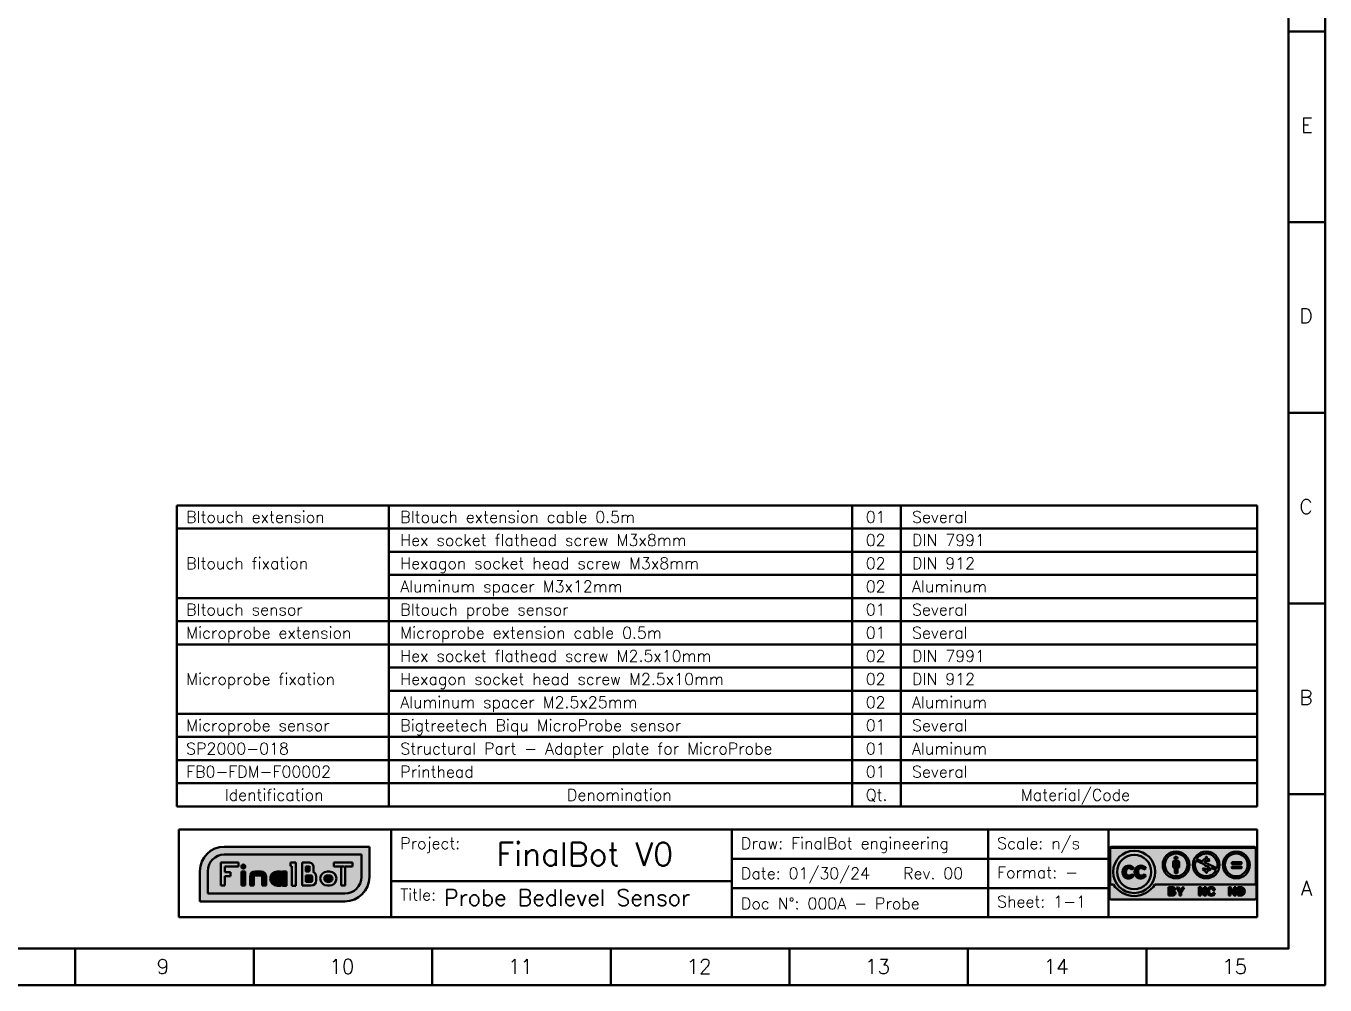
# Model space of a CAD drawing. Extents: x 22869 to 23563, y -7306 to -6812.
# Drawn here: x 23226.5 to 23563.1, y -7306 to -7057.6 of the extents above; entities that cross this region are included whole.
import ezdxf

# ---------------------------------------------------------------- set-up
doc = ezdxf.new("R2010")
doc.units = 0
doc.layers.add('Cotas', color=90, linetype='Continuous')
doc.layers.add('Peças Usinadas', color=120, linetype='Continuous', lineweight=50)
doc.styles.get("Standard").update_dxf_attribs({"font": 'romans.shx'})

# ---------------------------------------------------------------- blocks, each defined once
blk = doc.blocks.new('Logo CC')
at = {"layer": 'Peças Usinadas'}
h = blk.add_hatch(color=252, dxfattribs=at)
h.dxf.hatch_style = 1
h.paths.add_polyline_path([(20.48, 4.9, 0.414214), (20.04, 5.34), (-17.19, 5.34, 0.414214), (-17.63, 4.9), (-17.63, -7.85, 0.414214), (-17.19, -8.29), (20.04, -8.29, 0.414214), (20.48, -7.85), (20.48, 4.9)])
h.paths.add_polyline_path([(-16.56, -4.37), (-17.44, -4.37), (-17.44, 4.9, -0.414214), (-17.19, 5.15), (20.04, 5.15, -0.414214), (20.29, 4.9), (20.29, -4.37), (-5.84, -4.37, -0.563159), (-16.56, -4.37)], flags=16)
h.paths.add_polyline_path([(-16.67, -1.12, -1), (-5.73, -1.12, -1), (-16.67, -1.12)], flags=0)
h.paths.add_polyline_path([(-2.34, -5.06), (-1.12, -5.06, -0.661969), (-0.86, -6.06, -0.788457), (-1.09, -7.22), (-2.34, -7.22), (-2.34, -5.06)], flags=16)
h.paths.add_polyline_path([(-0.23, -5.14), (0.26, -5.14), (0.76, -5.98), (1.27, -5.14), (1.76, -5.14), (1, -6.41), (1, -7.27), (0.76, -7.27), (0.53, -7.27), (0.53, -6.41), (-0.23, -5.14)], flags=16)
h.paths.add_polyline_path([(5.57, -5.1), (6.05, -5.1), (6.97, -6.44), (6.97, -5.1), (7.45, -5.1), (7.45, -7.21), (6.97, -7.21), (6.05, -5.87), (6.05, -7.23), (5.57, -7.23), (5.57, -5.1)], flags=16)
h.paths.add_polyline_path([(7.82, -5.75, -0.213732), (8.48, -5.08, -0.134698), (9.1, -5.09, -0.397759), (9.71, -5.83), (9.24, -5.83, 0.6511), (8.35, -5.62, 0.22418), (8.31, -6.58, 0.699149), (9.24, -6.54), (9.71, -6.54, -0.390337), (8.8, -7.31, -0.329081), (7.83, -6.65, -0.166195), (7.82, -5.75)], flags=16)
h.paths.add_polyline_path([(13.29, -5.1), (13.77, -5.1), (14.7, -6.44), (14.7, -5.1), (15.18, -5.1), (15.18, -7.21), (14.7, -7.21), (13.77, -5.87), (13.77, -7.23), (13.29, -7.23), (13.29, -5.1)], flags=16)
h.paths.add_polyline_path([(15.66, -5.1), (16.59, -5.1, -0.863396), (16.59, -7.21), (15.66, -7.21), (15.66, -5.1)], flags=16)
h.paths.add_polyline_path([(16.02, -5.45), (16.59, -5.45, -0.611418), (16.59, -6.9), (16.02, -6.9), (16.02, -5.45)], flags=0)
h.paths.add_polyline_path([(-1.84, -5.45), (-1.29, -5.45, -0.888745), (-1.29, -5.94), (-1.84, -5.94), (-1.84, -5.45)], flags=0)
h.paths.add_polyline_path([(-1.84, -6.36), (-1.21, -6.36, -0.888745), (-1.21, -6.85), (-1.84, -6.85), (-1.84, -6.36)], flags=0)
h.paths.add_polyline_path([(-6.76, -1.12, -1), (-15.64, -1.12, -1), (-6.76, -1.12)], flags=0)
h.paths.add_polyline_path([(3.13, 0.69, -1), (-3.81, 0.69, -1), (3.13, 0.69)], flags=0)
h.paths.add_polyline_path([(2.59, 0.69, -1), (-3.27, 0.69, -1), (2.59, 0.69)], flags=0)
h.paths.add_polyline_path([(-1.12, 1.44, -0.414214), (-0.92, 1.64), (-0.34, 1.64), (0.23, 1.64, -0.414213), (0.43, 1.44), (0.43, 0), (0, 0), (0, -1.46), (-0.34, -1.46), (-0.69, -1.46), (-0.69, 0), (-1.12, 0), (-1.12, 1.44)], flags=0)
h.paths.add_polyline_path([(10.93, 0.69, -1), (3.99, 0.69, -1), (10.93, 0.69)], flags=0)
h.paths.add_polyline_path([(4.75, 1.8), (6.66, 0.93, 0.109981), (8.05, 0.21, -0.673703), (8.15, -0.15, -0.259108), (6.78, -0.18), (6.51, -0.48, 0.155874), (7.39, -0.85), (7.39, -1.33), (7.63, -1.33), (7.63, -0.85, 0.142846), (8.46, -0.56, 0.147289), (8.76, -0.04), (10.07, -0.64, -0.962523), (4.75, 1.8)], flags=0)
h.paths.add_polyline_path([(7.33, 1.73, -0.154068), (8.15, 1.66), (8.43, 1.96, 0.096441), (7.63, 2.24), (7.63, 2.76), (7.39, 2.76), (7.39, 2.26, 0.305146), (6.45, 1.57), (4.97, 2.24, -0.876811), (10.26, -0.18), (7.26, 1.21, -0.730169), (7.33, 1.73)], flags=0)
h.paths.add_polyline_path([(18.73, 0.69, -1), (11.79, 0.69, -1), (18.73, 0.69)], flags=0)
h.paths.add_polyline_path([(18.19, 0.69, -1), (12.33, 0.69, -1), (18.19, 0.69)], flags=0)
h.paths.add_polyline_path([(14.14, 1.43), (16.6, 1.43), (16.6, 0.97), (14.14, 0.97), (14.14, 1.43)], flags=0)
h.paths.add_polyline_path([(-11.27, -0.18), (-11.88, -0.53, 0.450891), (-13.11, -0.33, 0.349848), (-13.01, -1.97, 0.361747), (-11.79, -1.71), (-11.3, -2.06, -0.517788), (-13.86, -2.29, -0.339698), (-13.89, -0.09, -0.489965), (-11.27, -0.18)], flags=0)
h.paths.add_polyline_path([(-8.12, -0.18), (-8.73, -0.53, 0.450891), (-9.96, -0.33, 0.349848), (-9.86, -1.97, 0.361747), (-8.64, -1.71), (-8.15, -2.06, -0.517788), (-10.71, -2.29, -0.339698), (-10.74, -0.09, -0.489965), (-8.12, -0.18)], flags=0)
h.paths.add_polyline_path([(14.14, 0.28), (16.6, 0.28), (16.6, -0.19), (14.14, -0.19), (14.14, 0.28)], flags=0)
h.paths.add_polyline_path([(0.05, 2.45, -1), (-0.74, 2.45, -1), (0.05, 2.45)], flags=0)
h = blk.add_hatch(color=254, dxfattribs=at)
h.dxf.hatch_style = 1
h.paths.add_polyline_path([(20.29, 4.9, 0.414214), (20.04, 5.15), (-17.19, 5.15, 0.414214), (-17.44, 4.9), (-17.44, -4.37), (-16.56, -4.37, 0.563159), (-5.84, -4.37), (20.29, -4.37), (20.29, 4.9)])
h.paths.add_polyline_path([(-5.73, -1.12, -1), (-16.67, -1.12, -1), (-5.73, -1.12)], flags=16)
h.paths.add_polyline_path([(-6.76, -1.12, -1), (-15.64, -1.12, -1), (-6.76, -1.12)], flags=0)
h.paths.add_polyline_path([(3.13, 0.69, -1), (-3.81, 0.69, -1), (3.13, 0.69)], flags=16)
h.paths.add_polyline_path([(2.59, 0.69, -1), (-3.27, 0.69, -1), (2.59, 0.69)], flags=0)
h.paths.add_polyline_path([(-1.12, 1.44, -0.414214), (-0.92, 1.64), (-0.34, 1.64), (0.23, 1.64, -0.414213), (0.43, 1.44), (0.43, 0), (0, 0), (0, -1.46), (-0.34, -1.46), (-0.69, -1.46), (-0.69, 0), (-1.12, 0), (-1.12, 1.44)], flags=0)
h.paths.add_polyline_path([(10.93, 0.69, -1), (3.99, 0.69, -1), (10.93, 0.69)], flags=16)
h.paths.add_polyline_path([(4.75, 1.8), (6.66, 0.93, 0.109981), (8.05, 0.21, -0.673703), (8.15, -0.15, -0.259108), (6.78, -0.18), (6.51, -0.48, 0.155874), (7.39, -0.85), (7.39, -1.33), (7.63, -1.33), (7.63, -0.85, 0.142846), (8.46, -0.56, 0.147289), (8.76, -0.04), (10.07, -0.64, -0.962523), (4.75, 1.8)], flags=0)
h.paths.add_polyline_path([(7.33, 1.73, -0.154068), (8.15, 1.66), (8.43, 1.96, 0.096441), (7.63, 2.24), (7.63, 2.76), (7.39, 2.76), (7.39, 2.26, 0.305146), (6.45, 1.57), (4.97, 2.24, -0.876811), (10.26, -0.18), (7.26, 1.21, -0.730169), (7.33, 1.73)], flags=0)
h.paths.add_polyline_path([(18.73, 0.69, -1), (11.79, 0.69, -1), (18.73, 0.69)], flags=16)
h.paths.add_polyline_path([(18.19, 0.69, -1), (12.33, 0.69, -1), (18.19, 0.69)], flags=0)
h.paths.add_polyline_path([(14.14, 1.43), (16.6, 1.43), (16.6, 0.97), (14.14, 0.97), (14.14, 1.43)], flags=0)
h.paths.add_polyline_path([(-11.27, -0.18), (-11.88, -0.53, 0.450891), (-13.11, -0.33, 0.349848), (-13.01, -1.97, 0.361747), (-11.79, -1.71), (-11.3, -2.06, -0.517788), (-13.86, -2.29, -0.339698), (-13.89, -0.09, -0.489965), (-11.27, -0.18)], flags=0)
h.paths.add_polyline_path([(-8.12, -0.18), (-8.73, -0.53, 0.450891), (-9.96, -0.33, 0.349848), (-9.86, -1.97, 0.361747), (-8.64, -1.71), (-8.15, -2.06, -0.517788), (-10.71, -2.29, -0.339698), (-10.74, -0.09, -0.489965), (-8.12, -0.18)], flags=0)
h.paths.add_polyline_path([(14.14, 0.28), (16.6, 0.28), (16.6, -0.19), (14.14, -0.19), (14.14, 0.28)], flags=0)
h.paths.add_polyline_path([(0.05, 2.45, -1), (-0.74, 2.45, -1), (0.05, 2.45)], flags=0)
h = blk.add_hatch(color=252, dxfattribs=at)
h.dxf.hatch_style = 1
h.paths.add_polyline_path([(-5.73, -1.12, 1), (-16.67, -1.12, 1), (-5.73, -1.12)])
h.paths.add_polyline_path([(-15.64, -1.12, -1), (-6.76, -1.12, -1), (-15.64, -1.12)], flags=16)
h.paths.add_polyline_path([(-13.89, -0.09, -0.489965), (-11.27, -0.18), (-11.88, -0.53, 0.450891), (-13.11, -0.33, 0.349848), (-13.01, -1.97, 0.361747), (-11.79, -1.71), (-11.3, -2.06, -0.517788), (-13.86, -2.29, -0.339698), (-13.89, -0.09)], flags=0)
h.paths.add_polyline_path([(-10.74, -0.09, -0.489965), (-8.12, -0.18), (-8.73, -0.53, 0.450891), (-9.96, -0.33, 0.349848), (-9.86, -1.97, 0.361747), (-8.64, -1.71), (-8.15, -2.06, -0.517788), (-10.71, -2.29, -0.339698), (-10.74, -0.09)], flags=0)
h = blk.add_hatch(color=252, dxfattribs=at)
h.dxf.hatch_style = 1
h.paths.add_polyline_path([(3.13, 0.69, 1), (-3.81, 0.69, 1), (3.13, 0.69)])
h.paths.add_polyline_path([(2.59, 0.69, -1), (-3.27, 0.69, -1), (2.59, 0.69)], flags=16)
h.paths.add_polyline_path([(-0.92, 1.64), (-0.34, 1.64), (0.23, 1.64, -0.414213), (0.43, 1.44), (0.43, 0), (0, 0), (0, -1.46), (-0.34, -1.46), (-0.69, -1.46), (-0.69, 0), (-1.12, 0), (-1.12, 1.44, -0.414214), (-0.92, 1.64)], flags=0)
h.paths.add_polyline_path([(0.05, 2.45, -1), (-0.74, 2.45, -1), (0.05, 2.45)], flags=0)
h = blk.add_hatch(color=7, dxfattribs=at)
h.dxf.hatch_style = 1
h.paths.add_polyline_path([(2.59, 0.69, 1), (-3.27, 0.69, 1), (2.59, 0.69)])
h.paths.add_polyline_path([(-0.92, 1.64), (-0.34, 1.64), (0.23, 1.64, -0.414213), (0.43, 1.44), (0.43, 0), (0, 0), (0, -1.46), (-0.34, -1.46), (-0.69, -1.46), (-0.69, 0), (-1.12, 0), (-1.12, 1.44, -0.414214), (-0.92, 1.64)], flags=16)
h.paths.add_polyline_path([(0.05, 2.45, -1), (-0.74, 2.45, -1), (0.05, 2.45)], flags=16)
h = blk.add_hatch(color=252, dxfattribs=at)
h.dxf.hatch_style = 1
h.paths.add_polyline_path([(10.93, 0.69, 1), (3.99, 0.69, 1), (10.93, 0.69)])
h.paths.add_polyline_path([(4.75, 1.8), (6.66, 0.93, 0.109981), (8.05, 0.21, -0.673703), (8.15, -0.15, -0.259108), (6.78, -0.18), (6.51, -0.48, 0.155874), (7.39, -0.85), (7.39, -1.33), (7.63, -1.33), (7.63, -0.85, 0.142846), (8.46, -0.56, 0.147289), (8.76, -0.04), (10.07, -0.64, -0.962523), (4.75, 1.8)], flags=16)
h.paths.add_polyline_path([(10.26, -0.18), (7.26, 1.21, -0.730169), (7.33, 1.73, -0.154068), (8.15, 1.66), (8.43, 1.96, 0.096441), (7.63, 2.24), (7.63, 2.76), (7.39, 2.76), (7.39, 2.26, 0.305146), (6.45, 1.57), (4.97, 2.24, -0.876811), (10.26, -0.18)], flags=16)
h = blk.add_hatch(color=7, dxfattribs=at)
h.dxf.hatch_style = 1
h.paths.add_polyline_path([(7.39, 2.76), (7.63, 2.76), (7.63, 2.24, -0.096441), (8.43, 1.96), (8.15, 1.66, 0.154068), (7.33, 1.73, 0.730169), (7.26, 1.21), (10.26, -0.18, 0.876811), (4.97, 2.24), (6.45, 1.57, -0.305146), (7.39, 2.26), (7.39, 2.76)])
h = blk.add_hatch(color=252, dxfattribs=at)
h.dxf.hatch_style = 1
h.paths.add_polyline_path([(18.73, 0.69, 1), (11.79, 0.69, 1), (18.73, 0.69)])
h.paths.add_polyline_path([(18.19, 0.69, -1), (12.33, 0.69, -1), (18.19, 0.69)], flags=16)
h.paths.add_polyline_path([(14.14, 1.43), (16.6, 1.43), (16.6, 0.97), (14.14, 0.97), (14.14, 1.43)], flags=0)
h.paths.add_polyline_path([(14.14, 0.28), (16.6, 0.28), (16.6, -0.19), (14.14, -0.19), (14.14, 0.28)], flags=0)
h = blk.add_hatch(color=7, dxfattribs=at)
h.dxf.hatch_style = 1
h.paths.add_polyline_path([(12.33, 0.69, 1), (18.19, 0.69, 1), (12.33, 0.69)])
h.paths.add_polyline_path([(14.14, 1.43), (16.6, 1.43), (16.6, 0.97), (14.14, 0.97), (14.14, 1.43)], flags=16)
h.paths.add_polyline_path([(14.14, 0.28), (16.6, 0.28), (16.6, -0.19), (14.14, -0.19), (14.14, 0.28)], flags=16)
h = blk.add_hatch(color=7, dxfattribs=at)
h.dxf.hatch_style = 1
h.paths.add_polyline_path([(-6.76, -1.12, 1), (-15.64, -1.12, 1), (-6.76, -1.12)])
h.paths.add_polyline_path([(-13.89, -0.09, -0.489965), (-11.27, -0.18), (-11.88, -0.53, 0.450891), (-13.11, -0.33, 0.349848), (-13.01, -1.97, 0.361747), (-11.79, -1.71), (-11.3, -2.06, -0.517788), (-13.86, -2.29, -0.339698), (-13.89, -0.09)], flags=16)
h.paths.add_polyline_path([(-10.74, -0.09, -0.489965), (-8.12, -0.18), (-8.73, -0.53, 0.450891), (-9.96, -0.33, 0.349848), (-9.86, -1.97, 0.361747), (-8.64, -1.71), (-8.15, -2.06, -0.517788), (-10.71, -2.29, -0.339698), (-10.74, -0.09)], flags=16)
h = blk.add_hatch(color=252, dxfattribs=at)
h.dxf.hatch_style = 1
h.paths.add_polyline_path([(-11.3, -2.06), (-11.79, -1.71, -0.361747), (-13.01, -1.97, -0.349848), (-13.11, -0.33, -0.450891), (-11.88, -0.53), (-11.27, -0.18, 0.489965), (-13.89, -0.09, 0.339698), (-13.86, -2.29, 0.517788), (-11.3, -2.06)])
h = blk.add_hatch(color=252, dxfattribs=at)
h.dxf.hatch_style = 1
h.paths.add_polyline_path([(-8.15, -2.06), (-8.64, -1.71, -0.361747), (-9.86, -1.97, -0.349848), (-9.96, -0.33, -0.450891), (-8.73, -0.53), (-8.12, -0.18, 0.489965), (-10.74, -0.09, 0.339698), (-10.71, -2.29, 0.517788), (-8.15, -2.06)])
h = blk.add_hatch(color=252, dxfattribs=at)
h.dxf.hatch_style = 1
h.paths.add_polyline_path([(0.43, 1.44, 0.414214), (0.23, 1.64), (-0.34, 1.64), (-0.92, 1.64, 0.414214), (-1.12, 1.44), (-1.12, 0), (-0.69, 0), (-0.69, -1.46), (-0.34, -1.46), (0, -1.46), (0, 0), (0.43, 0), (0.43, 1.44)])
h = blk.add_hatch(color=252, dxfattribs=at)
h.dxf.hatch_style = 1
h.paths.add_polyline_path([(0.05, 2.45, 1), (-0.74, 2.45, 1), (0.05, 2.45)])
h = blk.add_hatch(color=7, dxfattribs=at)
h.dxf.hatch_style = 1
h.paths.add_polyline_path([(6.66, 0.93), (4.75, 1.8, 0.962523), (10.07, -0.64), (8.76, -0.04, -0.147289), (8.46, -0.56, -0.142846), (7.63, -0.85), (7.63, -1.33), (7.39, -1.33), (7.39, -0.85, -0.155874), (6.51, -0.48), (6.78, -0.18, 0.259108), (8.15, -0.15, 0.673703), (8.05, 0.21, -0.109981), (6.66, 0.93)])
h = blk.add_hatch(color=252, dxfattribs=at)
h.dxf.hatch_style = 1
h.paths.add_polyline_path([(16.6, 1.43), (14.14, 1.43), (14.14, 0.97), (16.6, 0.97), (16.6, 1.43)])
h = blk.add_hatch(color=252, dxfattribs=at)
h.dxf.hatch_style = 1
h.paths.add_polyline_path([(16.6, 0.28), (14.14, 0.28), (14.14, -0.19), (16.6, -0.19), (16.6, 0.28)])
h = blk.add_hatch(color=7, dxfattribs=at)
h.dxf.hatch_style = 1
h.paths.add_polyline_path([(-0.86, -6.06, 0.661969), (-1.12, -5.06), (-2.34, -5.06), (-2.34, -7.22), (-1.09, -7.22, 0.788457), (-0.86, -6.06)])
h.paths.add_polyline_path([(-1.84, -5.45), (-1.29, -5.45, -0.888745), (-1.29, -5.94), (-1.84, -5.94), (-1.84, -5.45)], flags=16)
h.paths.add_polyline_path([(-1.84, -6.36), (-1.21, -6.36, -0.888745), (-1.21, -6.85), (-1.84, -6.85), (-1.84, -6.36)], flags=16)
h = blk.add_hatch(color=252, dxfattribs=at)
h.dxf.hatch_style = 1
h.paths.add_polyline_path([(-1.29, -5.45), (-1.84, -5.45), (-1.84, -5.94), (-1.29, -5.94, 0.888745), (-1.29, -5.45)])
h = blk.add_hatch(color=252, dxfattribs=at)
h.dxf.hatch_style = 1
h.paths.add_polyline_path([(-1.21, -6.36), (-1.84, -6.36), (-1.84, -6.85), (-1.21, -6.85, 0.888745), (-1.21, -6.36)])
h = blk.add_hatch(color=7, dxfattribs=at)
h.dxf.hatch_style = 1
h.paths.add_polyline_path([(1.76, -5.14), (1.27, -5.14), (0.76, -5.98), (0.26, -5.14), (-0.23, -5.14), (0.53, -6.41), (0.53, -7.27), (0.76, -7.27), (1, -7.27), (1, -6.41), (1.76, -5.14)])
h = blk.add_hatch(color=7, dxfattribs=at)
h.dxf.hatch_style = 1
h.paths.add_polyline_path([(7.45, -5.1), (6.97, -5.1), (6.97, -6.44), (6.05, -5.1), (5.57, -5.1), (5.57, -7.23), (6.05, -7.23), (6.05, -5.87), (6.97, -7.21), (7.45, -7.21), (7.45, -5.1)])
h = blk.add_hatch(color=7, dxfattribs=at)
h.dxf.hatch_style = 1
h.paths.add_polyline_path([(9.71, -6.54), (9.24, -6.54, -0.699149), (8.31, -6.58, -0.22418), (8.35, -5.62, -0.6511), (9.24, -5.83), (9.71, -5.83, 0.397759), (9.1, -5.09, 0.134698), (8.48, -5.08, 0.213732), (7.82, -5.75, 0.166195), (7.83, -6.65, 0.329081), (8.8, -7.31, 0.390337), (9.71, -6.54)])
h = blk.add_hatch(color=7, dxfattribs=at)
h.dxf.hatch_style = 1
h.paths.add_polyline_path([(15.18, -5.1), (14.7, -5.1), (14.7, -6.44), (13.77, -5.1), (13.29, -5.1), (13.29, -7.23), (13.77, -7.23), (13.77, -5.87), (14.7, -7.21), (15.18, -7.21), (15.18, -5.1)])
h = blk.add_hatch(color=7, dxfattribs=at)
h.dxf.hatch_style = 1
h.paths.add_polyline_path([(16.59, -5.1), (15.66, -5.1), (15.66, -7.21), (16.59, -7.21, 0.863396), (16.59, -5.1)])
h.paths.add_polyline_path([(16.02, -5.45), (16.59, -5.45, -0.611418), (16.59, -6.9), (16.02, -6.9), (16.02, -5.45)], flags=16)
h = blk.add_hatch(color=252, dxfattribs=at)
h.dxf.hatch_style = 1
h.paths.add_polyline_path([(16.59, -5.45), (16.02, -5.45), (16.02, -6.9), (16.59, -6.9, 0.611418), (16.59, -5.45)])
for p, q in [((-17.85, 9.83), (-17.85, -12.87)), ((-17.85, 9.83), (20.69, 9.83)), ((20.69, 9.83), (20.69, -12.87)), ((20.69, -12.87), (-17.85, -12.87))]:
    blk.add_line(p, q, dxfattribs=at)
at = {"layer": 'Peças Usinadas', "color": 252}
for p, q in [((-17.63, 4.9), (-17.63, -7.85)), ((-17.44, 4.9), (-17.44, -4.37)), ((-17.19, 5.34), (20.04, 5.34)), ((-17.19, 5.15), (20.04, 5.15)), ((20.29, -4.37), (20.29, 4.9)), ((20.48, -7.85), (20.48, 4.9)), ((-1.12, 0), (-1.12, 1.44)), ((-0.69, 0), (-1.12, 0)), ((-0.92, 1.64), (-0.34, 1.64)), ((-0.69, -1.46), (-0.69, 0)), ((0.23, 1.64), (-0.34, 1.64)), ((0, 0), (0.43, 0)), ((0, -1.46), (0, 0)), ((0.43, 0), (0.43, 1.44)), ((4.75, 1.8), (6.66, 0.93)), ((4.97, 2.24), (6.45, 1.57)), ((7.26, 1.21), (10.26, -0.18)), ((8.15, 1.66), (8.43, 1.96)), ((-11.27, -0.18), (-11.88, -0.53)), ((-11.3, -2.06), (-11.79, -1.71)), ((-8.12, -0.18), (-8.73, -0.53)), ((-8.15, -2.06), (-8.64, -1.71)), ((-0.34, -1.46), (-0.69, -1.46)), ((-0.34, -1.46), (0, -1.46)), ((6.51, -0.48), (6.78, -0.18)), ((8.76, -0.04), (10.07, -0.64)), ((-17.44, -4.37), (-16.56, -4.37)), ((-5.84, -4.37), (20.29, -4.37)), ((-2.34, -5.06), (-1.12, -5.06)), ((-2.34, -7.22), (-2.34, -5.06)), ((-1.84, -5.94), (-1.84, -5.45)), ((-1.84, -5.45), (-1.29, -5.45)), ((-1.84, -5.94), (-1.29, -5.94)), ((-1.84, -6.36), (-1.21, -6.36)), ((-1.84, -6.85), (-1.84, -6.36)), ((-0.23, -5.14), (0.26, -5.14)), ((0.53, -6.41), (-0.23, -5.14)), ((0.76, -5.98), (0.26, -5.14)), ((0.53, -7.27), (0.53, -6.41)), ((0.76, -5.98), (1.27, -5.14)), ((1, -6.41), (1.76, -5.14)), ((1, -7.27), (1, -6.41)), ((1.76, -5.14), (1.27, -5.14)), ((5.57, -5.1), (6.05, -5.1)), ((5.57, -7.23), (5.57, -5.1)), ((6.05, -5.1), (6.97, -6.44)), ((6.05, -5.87), (6.97, -7.21)), ((6.05, -7.23), (6.05, -5.87)), ((6.97, -6.44), (6.97, -5.1)), ((6.97, -5.1), (7.45, -5.1)), ((7.45, -7.21), (7.45, -5.1)), ((9.24, -5.83), (9.71, -5.83)), ((9.24, -6.54), (9.71, -6.54)), ((13.29, -5.1), (13.77, -5.1)), ((13.29, -7.23), (13.29, -5.1)), ((13.77, -5.1), (14.7, -6.44)), ((13.77, -5.87), (14.7, -7.21)), ((13.77, -7.23), (13.77, -5.87)), ((14.7, -6.44), (14.7, -5.1)), ((14.7, -5.1), (15.18, -5.1)), ((15.18, -7.21), (15.18, -5.1)), ((15.66, -5.1), (16.59, -5.1)), ((15.66, -7.21), (15.66, -5.1)), ((16.59, -5.45), (16.02, -5.45)), ((16.02, -6.9), (16.02, -5.45)), ((20.04, -8.29), (-17.19, -8.29)), ((-2.34, -7.22), (-1.09, -7.22)), ((-1.84, -6.85), (-1.21, -6.85)), ((0.53, -7.27), (0.76, -7.27)), ((1, -7.27), (0.76, -7.27)), ((5.57, -7.23), (6.05, -7.23)), ((6.97, -7.21), (7.45, -7.21)), ((13.29, -7.23), (13.77, -7.23)), ((14.7, -7.21), (15.18, -7.21)), ((15.66, -7.21), (16.59, -7.21)), ((16.59, -6.9), (16.02, -6.9))]:
    blk.add_line(p, q, dxfattribs=at)
at = {"layer": 'Peças Usinadas', "color": 252, "flags": 128}
for points in [[(7.63, 2.24), (7.63, 2.76), (7.39, 2.76), (7.39, 2.26)], [(7.39, -1.33), (7.63, -1.33), (7.63, -0.85)], [(7.39, -0.85), (7.39, -1.33)]]:
    blk.add_lwpolyline(points, dxfattribs=at)
for points in [[(14.14, 1.43), (16.6, 1.43), (16.6, 0.97), (14.14, 0.97)], [(14.14, 0.28), (16.6, 0.28), (16.6, -0.19), (14.14, -0.19)]]:
    blk.add_lwpolyline(points, close=True, dxfattribs=at)
at = {"layer": 'Peças Usinadas', "color": 252}
for centre, radius in [((-11.2, -1.12), 5.47), ((-0.34, 0.69), 3.47), ((-0.34, 0.69), 2.93), ((7.46, 0.69), 3.47), ((15.26, 0.69), 3.47), ((15.26, 0.69), 2.93), ((-11.2, -1.12), 4.44), ((-0.35, 2.45), 0.394)]:
    blk.add_circle(centre, radius, dxfattribs=at)
for centre, radius, start, end in [((-17.19, 4.9), 0.44, 90, 180), ((-17.19, 4.9), 0.25, 90, 180), ((7.46, 0.69), 2.93, 342.9005, 147.879), ((20.04, 4.9), 0.44, 360, 90), ((20.04, 4.9), 0.25, 360, 90), ((-12.61, -1.14), 1.65, 35.899, 140.312), ((-9.46, -1.14), 1.65, 35.899, 140.312), ((-0.92, 1.44), 0.2, 90, 180), ((0.23, 1.44), 0.2, 360, 90), ((7.46, 0.69), 2.93, 157.5777, 333.2017), ((7.43, 1.22), 1.04, 92.4066, 160.2839), ((8.98, 3.7), 3.61, 230.0829, 255.1878), ((7.38, 1.46), 0.274, 100.5329, 245.0759), ((7.64, 0.38), 1.38, 67.9424, 102.9766), ((7.31, 0.05), 2.22, 59.7313, 81.7659), ((8.03, 0.01), 0.197, 307.7598, 83.633), ((-12.44, -1.17), 1.81, 143.2776, 218.3278), ((-12.66, -1.27), 1.57, 220.4297, 329.9279), ((-12.03, -1.08), 1.32, 145.1635, 222.2927), ((-12.59, -0.97), 0.834, 32.2581, 129.3387), ((-12.56, -1.11), 0.977, 242.5501, 322.0999), ((-9.29, -1.17), 1.81, 143.2776, 218.3278), ((-9.51, -1.27), 1.57, 220.4297, 329.9279), ((-8.88, -1.08), 1.32, 145.1635, 222.2927), ((-9.44, -0.97), 0.834, 32.2581, 129.3387), ((-9.41, -1.11), 0.977, 242.5501, 322.0999), ((7.53, 0.72), 1.58, 229.3802, 264.8188), ((7.44, 1.08), 1.41, 242.197, 300.3024), ((7.53, 0.72), 1.58, 273.4515, 305.9694), ((7.75, 0.21), 1.05, 312.6699, 346.185), ((-11.2, -1.12), 6.26, 211.2271, 328.7729), ((-1.32, -5.69), 0.246, 276.7421, 83.2579), ((-1.24, -6.61), 0.246, 276.7421, 83.2579), ((-1.2, -5.61), 0.563, 307.4065, 81.4197), ((-1.11, -6.61), 0.605, 272.1182, 65.1353), ((9.14, -6.19), 1.39, 161.3638, 199.108), ((8.89, -6.15), 1.14, 111.2202, 159.478), ((8.76, -6.32), 0.992, 199.5295, 272.3911), ((9.34, -6.14), 1.12, 152.4639, 203.0066), ((8.77, -6.39), 0.498, 202.1633, 342.0005), ((8.75, -5.93), 0.504, 10.3325, 142.6051), ((8.78, -6.21), 1.17, 74.3385, 105.0244), ((8.84, -6.43), 0.878, 267.2945, 352.5847), ((9.01, -5.79), 0.705, 356.0828, 82.8454), ((16.43, -6.15), 1.06, 278.3856, 81.6144), ((16.22, -6.17), 0.813, 297.1152, 62.8848), ((-17.19, -7.85), 0.44, 180, 270), ((20.04, -7.85), 0.44, 270, 360)]:
    blk.add_arc(centre, radius, start, end, dxfattribs=at)
blk = doc.blocks.new('Logo FinalBot')
at = {"layer": 'Peças Usinadas'}
h = blk.add_hatch(color=160, dxfattribs=at)
h.dxf.hatch_style = 1
h.paths.add_polyline_path([(20.07, -3.68), (20.07, 4.02), (-16.79, 4.02, 0.414214), (-22.99, -2.18), (-22.99, -9.88), (13.87, -9.88, 0.414214), (20.07, -3.68)])
h.paths.add_polyline_path([(-16.79, 2.02), (18.07, 2.02), (18.07, -3.68, -0.414214), (13.87, -7.88), (-20.99, -7.88), (-20.99, -2.18, -0.414214), (-16.79, 2.02)], flags=16)
h.paths.add_polyline_path([(-17.68, 0.02), (-13.16, 0.02), (-13.16, -0.98), (-16.68, -0.98), (-16.68, -2.43), (-15.18, -2.43), (-15.18, -3.43), (-16.68, -3.43), (-16.68, -5.88), (-17.68, -5.88), (-17.68, 0.02)], flags=0)
h.paths.add_polyline_path([(0, 0), (1.39, 0), (1.39, -5.9), (0.39, -5.9), (0.39, -0.93), (0, -0.93), (0, 0)], flags=0)
h.paths.add_polyline_path([(-11.45, -1.02, -1), (-12.45, -1.02, -1), (-11.45, -1.02)], flags=0)
h.paths.add_polyline_path([(2.96, 0.02), (4.68, 0.02, -0.004522), (4.7, 0.02, -0.411567), (5.9, -1.2), (5.9, -1.97, -0.084636), (5.83, -2.4, -0.287129), (6.56, -3.57), (6.56, -4.58, -0.414214), (5.26, -5.88), (2.96, -5.88), (2.96, 0.02)], flags=0)
h.paths.add_polyline_path([(-12.45, -2.27), (-11.45, -2.27), (-11.45, -5.88), (-12.45, -5.88), (-12.45, -2.27)], flags=0)
h.paths.add_polyline_path([(-10.25, -3.57, -0.414214), (-8.95, -2.27), (-7.45, -2.27, -0.414213), (-6.15, -3.57), (-6.15, -5.88), (-7.15, -5.88), (-7.15, -3.57, 0.414214), (-7.45, -3.27), (-8.95, -3.27, 0.414214), (-9.25, -3.57), (-9.25, -5.88), (-10.25, -5.88), (-10.25, -3.57)], flags=0)
h.paths.add_polyline_path([(-5.11, -4.09, -0.414214), (-3.31, -2.29), (-2.81, -2.29, -0.11565), (-2.01, -2.48), (-2.01, -2.29), (-1.01, -2.29), (-1.01, -5.9), (-2.01, -5.9), (-2.01, -5.71, -0.114336), (-2.8, -5.9), (-3.3, -5.9, -0.411757), (-5.11, -4.09)], flags=0)
h.paths.add_polyline_path([(-4.11, -4.09, -0.414214), (-3.31, -3.29), (-2.81, -3.29, -0.414213), (-2.01, -4.09), (-2.01, -4.21, -0.37241), (-2.8, -4.9), (-3.3, -4.9, -0.40873), (-4.11, -4.09)], flags=0)
h.paths.add_polyline_path([(3.96, -3.27), (5.26, -3.27, -0.414214), (5.56, -3.57), (5.56, -4.58, -0.414214), (5.26, -4.88), (3.96, -4.88), (3.96, -3.27)], flags=0)
h.paths.add_polyline_path([(7.6, -4.07, -0.414214), (9.4, -2.27), (9.92, -2.27, -0.414214), (11.72, -4.07, -0.411757), (9.91, -5.87), (9.41, -5.87, -0.411757), (7.6, -4.07)], flags=0)
h.paths.add_polyline_path([(8.6, -4.07, -0.414214), (9.4, -3.27), (9.92, -3.27, -0.414214), (10.72, -4.07, -0.40873), (9.91, -4.87), (9.41, -4.87, -0.40873), (8.6, -4.07)], flags=0)
h.paths.add_polyline_path([(3.96, -0.98), (4.68, -0.98, -0.007603), (4.69, -0.98, -0.003081), (4.69, -0.98, -0.407969), (4.9, -1.2), (4.9, -1.97, -0.414214), (4.6, -2.27), (3.96, -2.27), (3.96, -0.98)], flags=0)
h = blk.add_hatch(color=7, dxfattribs=at)
h.dxf.hatch_style = 1
h.paths.add_polyline_path([(18.07, 2.02), (-16.79, 2.02, 0.414214), (-20.99, -2.18), (-20.99, -7.88), (13.87, -7.88, 0.414214), (18.07, -3.68), (18.07, 2.02)])
h.paths.add_polyline_path([(-17.68, 0.02), (-13.16, 0.02), (-13.16, -0.98), (-16.68, -0.98), (-16.68, -2.43), (-15.18, -2.43), (-15.18, -3.43), (-16.68, -3.43), (-16.68, -5.88), (-17.68, -5.88), (-17.68, 0.02)], flags=16)
h.paths.add_polyline_path([(-12.45, -2.27), (-11.45, -2.27), (-11.45, -5.88), (-12.45, -5.88), (-12.45, -2.27)], flags=16)
h.paths.add_polyline_path([(-8.95, -2.27), (-7.45, -2.27, -0.414213), (-6.15, -3.57), (-6.15, -5.88), (-7.15, -5.88), (-7.15, -3.57, 0.414214), (-7.45, -3.27), (-8.95, -3.27, 0.414214), (-9.25, -3.57), (-9.25, -5.88), (-10.25, -5.88), (-10.25, -3.57, -0.414214), (-8.95, -2.27)], flags=16)
h.paths.add_polyline_path([(-3.31, -2.29), (-2.81, -2.29, -0.11565), (-2.01, -2.48), (-2.01, -2.29), (-1.01, -2.29), (-1.01, -5.9), (-2.01, -5.9), (-2.01, -5.71, -0.114336), (-2.8, -5.9), (-3.3, -5.9, -0.411757), (-5.11, -4.09, -0.414214), (-3.31, -2.29)], flags=16)
h.paths.add_polyline_path([(-3.31, -3.29), (-2.81, -3.29, -0.414213), (-2.01, -4.09), (-2.01, -4.21, -0.37241), (-2.8, -4.9), (-3.3, -4.9, -0.40873), (-4.11, -4.09, -0.414214), (-3.31, -3.29)], flags=0)
h.paths.add_polyline_path([(0.39, -0.93), (0, -0.93), (0, 0), (1.39, 0), (1.39, -5.9), (0.39, -5.9), (0.39, -0.93)], flags=16)
h.paths.add_polyline_path([(2.96, 0.02), (4.68, 0.02, -0.004522), (4.7, 0.02, -0.411567), (5.9, -1.2), (5.9, -1.97, -0.084636), (5.83, -2.4, -0.287129), (6.56, -3.57), (6.56, -4.58, -0.414214), (5.26, -5.88), (2.96, -5.88), (2.96, 0.02)], flags=16)
h.paths.add_polyline_path([(3.96, -3.27), (5.26, -3.27, -0.414214), (5.56, -3.57), (5.56, -4.58, -0.414214), (5.26, -4.88), (3.96, -4.88), (3.96, -3.27)], flags=0)
h.paths.add_polyline_path([(9.4, -2.27), (9.92, -2.27, -0.414214), (11.72, -4.07, -0.411757), (9.91, -5.87), (9.41, -5.87, -0.411757), (7.6, -4.07, -0.414214), (9.4, -2.27)], flags=16)
h.paths.add_polyline_path([(9.4, -3.27), (9.92, -3.27, -0.414214), (10.72, -4.07, -0.40873), (9.91, -4.87), (9.41, -4.87, -0.40873), (8.6, -4.07, -0.414214), (9.4, -3.27)], flags=0)
h.paths.add_polyline_path([(12.92, -0.98), (11.87, -0.98), (11.07, -0.98), (11.07, 0.02), (15.77, 0.02), (15.77, -0.98), (13.92, -0.98), (13.92, -5.87), (12.92, -5.87), (12.92, -0.98)], flags=16)
h.paths.add_polyline_path([(-11.45, -1.02, -1), (-12.45, -1.02, -1), (-11.45, -1.02)], flags=16)
h.paths.add_polyline_path([(3.96, -0.98), (4.68, -0.98, -0.007603), (4.69, -0.98, -0.003081), (4.69, -0.98, -0.407969), (4.9, -1.2), (4.9, -1.97, -0.414214), (4.6, -2.27), (3.96, -2.27), (3.96, -0.98)], flags=0)
h = blk.add_hatch(color=160, dxfattribs=at)
h.dxf.hatch_style = 1
h.paths.add_polyline_path([(-15.18, -2.43), (-16.68, -2.43), (-16.68, -0.98), (-13.16, -0.98), (-13.16, 0.02), (-17.68, 0.02), (-17.68, -5.88), (-16.68, -5.88), (-16.68, -3.43), (-15.18, -3.43), (-15.18, -2.43)])
h = blk.add_hatch(color=160, dxfattribs=at)
h.dxf.hatch_style = 1
h.paths.add_polyline_path([(1.39, 0), (0, 0), (0, -0.93), (0.39, -0.93), (0.39, -5.9), (1.39, -5.9), (1.39, 0)])
h = blk.add_hatch(color=160, dxfattribs=at)
h.dxf.hatch_style = 1
h.paths.add_polyline_path([(6.56, -4.58), (6.56, -3.57, 0.287129), (5.83, -2.4, 0.084636), (5.9, -1.97), (5.9, -1.2, 0.411567), (4.7, 0.02), (4.68, 0.02), (2.96, 0.02), (2.96, -5.88), (5.26, -5.88, 0.414213), (6.56, -4.58)])
h.paths.add_polyline_path([(3.96, -0.98), (4.68, -0.98, -0.007603), (4.69, -0.98, -0.003081), (4.69, -0.98, -0.407969), (4.9, -1.2), (4.9, -1.97, -0.414214), (4.6, -2.27), (3.96, -2.27), (3.96, -0.98)], flags=16)
h.paths.add_polyline_path([(3.96, -3.27), (5.26, -3.27, -0.414214), (5.56, -3.57), (5.56, -4.58, -0.414214), (5.26, -4.88), (3.96, -4.88), (3.96, -3.27)], flags=16)
h = blk.add_hatch(color=160, dxfattribs=at)
h.dxf.hatch_style = 1
h.paths.add_polyline_path([(15.77, 0.02), (11.07, 0.02), (11.07, -0.98), (12.92, -0.98), (12.92, -5.87), (13.92, -5.87), (13.92, -0.98), (15.77, -0.98), (15.77, 0.02)])
h = blk.add_hatch(color=160, dxfattribs=at)
h.dxf.hatch_style = 1
h.paths.add_polyline_path([(-11.45, -1.02, 1), (-12.45, -1.02, 1), (-11.45, -1.02)])
h = blk.add_hatch(color=160, dxfattribs=at)
h.dxf.hatch_style = 1
h.paths.add_polyline_path([(-11.45, -2.27), (-12.45, -2.27), (-12.45, -5.88), (-11.45, -5.88), (-11.45, -2.27)])
h = blk.add_hatch(color=160, dxfattribs=at)
h.dxf.hatch_style = 1
h.paths.add_polyline_path([(-7.45, -2.27), (-8.95, -2.27, 0.414214), (-10.25, -3.57), (-10.25, -5.88), (-9.25, -5.88), (-9.25, -3.57, -0.414214), (-8.95, -3.27), (-7.45, -3.27, -0.414213), (-7.15, -3.57), (-7.15, -5.88), (-6.15, -5.88), (-6.15, -3.57, 0.414214), (-7.45, -2.27)])
h = blk.add_hatch(color=160, dxfattribs=at)
h.dxf.hatch_style = 1
h.paths.add_polyline_path([(-1.01, -2.29), (-2.01, -2.29), (-2.01, -2.48, 0.11565), (-2.81, -2.29), (-3.31, -2.29, 0.414214), (-5.11, -4.09, 0.411757), (-3.3, -5.9), (-2.8, -5.9, 0.114336), (-2.01, -5.71), (-2.01, -5.9), (-1.01, -5.9), (-1.01, -2.29)])
h.paths.add_polyline_path([(-4.11, -4.09, -0.414214), (-3.31, -3.29), (-2.81, -3.29, -0.414214), (-2.01, -4.09), (-2.01, -4.21, -0.37241), (-2.8, -4.9), (-3.3, -4.9, -0.40873), (-4.11, -4.09)], flags=16)
h = blk.add_hatch(color=7, dxfattribs=at)
h.dxf.hatch_style = 1
h.paths.add_polyline_path([(-2.81, -3.29), (-3.31, -3.29, 0.414214), (-4.11, -4.09, 0.40873), (-3.3, -4.9), (-2.8, -4.9, 0.372409), (-2.01, -4.21), (-2.01, -4.09, 0.414214), (-2.81, -3.29)])
h = blk.add_hatch(color=7, dxfattribs=at)
h.dxf.hatch_style = 1
h.paths.add_polyline_path([(4.9, -1.2, 0.407969), (4.69, -0.98), (4.68, -0.98), (3.96, -0.98), (3.96, -2.27), (4.6, -2.27, 0.414214), (4.9, -1.97), (4.9, -1.2)])
h = blk.add_hatch(color=7, dxfattribs=at)
h.dxf.hatch_style = 1
h.paths.add_polyline_path([(5.56, -3.57, 0.414214), (5.26, -3.27), (3.96, -3.27), (3.96, -4.88), (5.26, -4.88, 0.414214), (5.56, -4.58), (5.56, -3.57)])
h = blk.add_hatch(color=160, dxfattribs=at)
h.dxf.hatch_style = 1
h.paths.add_polyline_path([(11.72, -4.07, 0.414214), (9.92, -2.27), (9.4, -2.27, 0.414214), (7.6, -4.07, 0.411757), (9.41, -5.87), (9.91, -5.87, 0.411757), (11.72, -4.07)])
h.paths.add_polyline_path([(8.6, -4.07, -0.414214), (9.4, -3.27), (9.92, -3.27, -0.414214), (10.72, -4.07, -0.40873), (9.91, -4.87), (9.41, -4.87, -0.40873), (8.6, -4.07)], flags=16)
h = blk.add_hatch(color=7, dxfattribs=at)
h.dxf.hatch_style = 1
h.paths.add_polyline_path([(9.92, -3.27), (9.4, -3.27, 0.414214), (8.6, -4.07, 0.40873), (9.41, -4.87), (9.91, -4.87, 0.40873), (10.72, -4.07, 0.414214), (9.92, -3.27)])
at = {"layer": 'Peças Usinadas', "color": 160}
for p, q in [((20.07, 4.02), (-16.79, 4.02)), ((20.07, -3.68), (20.07, 4.02)), ((-17.68, 0.02), (-13.16, 0.02)), ((-17.68, -5.88), (-17.68, 0.02)), ((18.07, 2.02), (-16.79, 2.02)), ((-13.16, -0.98), (-13.16, 0.02)), ((0, 0), (1.39, 0)), ((0, 0), (0, -0.93)), ((1.39, -5.9), (1.39, 0)), ((4.7, 0.02), (2.96, 0.02)), ((2.96, -5.88), (2.96, 0.02)), ((11.07, 0.02), (15.77, 0.02)), ((11.07, -0.98), (11.07, 0.02)), ((11.07, 0.02), (15.77, 0.02)), ((11.07, -0.98), (11.07, 0.02)), ((15.77, -0.98), (15.77, 0.02)), ((15.77, 0.02), (15.77, -0.98)), ((18.07, -3.68), (18.07, 2.02)), ((-22.99, -2.18), (-22.99, -9.88)), ((-20.99, -2.18), (-20.99, -7.88)), ((-16.68, -2.43), (-16.68, -0.98)), ((-16.68, -0.98), (-13.16, -0.98)), ((-16.68, -2.43), (-15.18, -2.43)), ((-15.18, -3.43), (-15.18, -2.43)), ((-12.45, -2.27), (-11.45, -2.27)), ((-12.45, -5.88), (-12.45, -2.27)), ((-11.45, -5.88), (-11.45, -2.27)), ((-8.95, -2.27), (-7.45, -2.27)), ((-8.95, -3.27), (-7.45, -3.27)), ((-3.31, -2.29), (-2.81, -2.29)), ((-3.31, -3.29), (-2.81, -3.29)), ((-2.01, -2.48), (-2.01, -2.29)), ((-1.01, -2.29), (-2.01, -2.29)), ((-1.01, -5.9), (-1.01, -2.29)), ((0.39, -0.93), (0, -0.93)), ((0.39, -5.9), (0.39, -0.93)), ((4.7, -0.98), (3.96, -0.98)), ((3.96, -2.27), (3.96, -0.98)), ((3.96, -2.27), (4.6, -2.27)), ((3.96, -4.88), (3.96, -3.27)), ((3.96, -3.27), (5.26, -3.27)), ((4.9, -1.2), (4.9, -1.97)), ((5.9, -1.2), (5.9, -1.97)), ((9.4, -2.27), (9.92, -2.27)), ((9.4, -3.27), (9.92, -3.27)), ((12.92, -0.98), (11.07, -0.98)), ((11.87, -0.98), (13.72, -0.98)), ((12.92, -5.87), (12.92, -0.98)), ((12.92, -5.87), (12.92, -0.98)), ((13.92, -0.98), (15.77, -0.98)), ((13.92, -5.87), (13.92, -0.98)), ((13.92, -0.98), (13.92, -5.87)), ((15.77, -0.98), (13.92, -0.98)), ((-17.68, -5.88), (-16.68, -5.88)), ((-16.68, -3.43), (-15.18, -3.43)), ((-16.68, -5.88), (-16.68, -3.43)), ((-12.45, -5.88), (-11.45, -5.88)), ((-10.25, -5.88), (-10.25, -3.57)), ((-10.25, -5.88), (-9.25, -5.88)), ((-9.25, -5.88), (-9.25, -3.57)), ((-7.15, -5.88), (-7.15, -3.57)), ((-7.15, -5.88), (-6.15, -5.88)), ((-6.15, -5.88), (-6.15, -3.57)), ((-3.3, -4.9), (-2.8, -4.9)), ((-3.3, -5.9), (-2.8, -5.9)), ((-2.01, -4.21), (-2.01, -4.09)), ((-2.01, -5.9), (-2.01, -5.71)), ((-1.01, -5.9), (-2.01, -5.9)), ((0.39, -5.9), (1.39, -5.9)), ((2.96, -5.88), (5.26, -5.88)), ((3.96, -4.88), (5.26, -4.88)), ((5.56, -4.58), (5.56, -3.57)), ((6.56, -4.58), (6.56, -3.57)), ((9.41, -4.87), (9.91, -4.87)), ((9.41, -5.87), (9.91, -5.87)), ((12.92, -5.87), (13.92, -5.87)), ((13.92, -5.87), (12.92, -5.87)), ((-22.99, -9.88), (13.87, -9.88)), ((-20.99, -7.88), (13.87, -7.88))]:
    blk.add_line(p, q, dxfattribs=at)
blk.add_circle((-11.95, -1.02), 0.5, dxfattribs=at)
for centre, radius, start, end in [((-16.79, -2.18), 6.2, 90, 180), ((-16.79, -2.18), 4.2, 90, 180), ((4.69, -1.2), 1.22, 0, 91.2243), ((-8.95, -3.57), 1.3, 90, 180), ((-8.95, -3.57), 0.299, 90, 180), ((-7.45, -3.57), 1.3, 360, 90), ((-7.45, -3.57), 0.299, 0, 90), ((-3.31, -4.09), 1.8, 90, 180), ((-3.31, -4.09), 0.8, 90, 180), ((-2.81, -4.09), 1.8, 63.6122, 90), ((-2.81, -4.09), 0.8, 0, 90), ((4.6, -1.97), 0.3, 270, 360), ((4.69, -1.2), 0.218, 360, 91.2243), ((4.69, -1.2), 0.218, 360, 89.4819), ((5.26, -3.57), 0.3, 0, 90), ((4.6, -1.97), 1.3, 340.6489, 360), ((5.26, -3.57), 1.3, 360, 64.0812), ((5.26, -3.57), 1.3, 360, 64.0812), ((9.4, -4.07), 1.8, 90, 180), ((9.4, -4.07), 0.8, 90, 180), ((9.92, -4.07), 1.8, 0, 90), ((9.92, -4.07), 0.8, 0, 90), ((-3.3, -4.08), 1.81, 180.2938, 269.8127), ((-3.3, -4.08), 0.814, 180.6566, 269.5819), ((-2.8, -4.1), 0.8, 270, 351.7033), ((-2.8, -4.1), 1.8, 270, 296.0907), ((5.26, -4.58), 1.3, 270, 360), ((5.26, -4.58), 0.3, 270, 360), ((9.42, -4.06), 1.81, 180.2938, 269.8127), ((9.42, -4.06), 0.814, 180.6566, 269.5819), ((9.91, -4.06), 0.814, 270.4181, 359.3434), ((9.91, -4.06), 1.81, 270.1873, 359.7062), ((13.87, -3.68), 6.2, 270, 360), ((13.87, -3.68), 4.2, 270, 360)]:
    blk.add_arc(centre, radius, start, end, dxfattribs=at)

msp = doc.modelspace()

# ---------------------------------------------------------------- linework, layer by layer
at = {"layer": 'Peças Usinadas'}
for p, q in [((23563.101, -7058.961), (23553.651, -7058.961)), ((23563.101, -7108.372), (23553.651, -7108.372)), ((23563.101, -7157.782), (23553.651, -7157.782)), ((23265.581, -7181.762), (23265.581, -7259.762)), ((23545.551, -7181.762), (23265.581, -7181.762)), ((23320.578, -7181.762), (23320.578, -7259.762)), ((23440.578, -7181.762), (23440.578, -7259.762)), ((23453.178, -7181.762), (23453.178, -7259.762)), ((23545.551, -7181.762), (23545.551, -7259.762)), ((23545.551, -7187.762), (23265.581, -7187.762)), ((23545.551, -7193.762), (23320.578, -7193.762)), ((23545.551, -7199.762), (23320.578, -7199.762)), ((23545.551, -7205.762), (23265.581, -7205.762)), ((23545.551, -7205.762), (23277.978, -7205.762)), ((23563.101, -7207.192), (23553.651, -7207.192)), ((23545.551, -7211.762), (23265.581, -7211.762)), ((23545.551, -7217.762), (23265.581, -7217.762)), ((23545.551, -7223.762), (23320.578, -7223.762)), ((23545.551, -7229.762), (23320.578, -7229.762)), ((23545.551, -7235.762), (23265.581, -7235.762)), ((23545.551, -7235.762), (23277.978, -7235.762)), ((23545.551, -7241.762), (23265.581, -7241.762)), ((23545.551, -7247.762), (23265.581, -7247.762)), ((23545.551, -7253.762), (23265.581, -7253.762)), ((23563.101, -7256.602), (23553.651, -7256.602)), ((23545.551, -7259.762), (23265.581, -7259.762)), ((23266.165, -7265.762), (23545.551, -7265.762)), ((23266.165, -7288.463), (23266.165, -7265.762)), ((23321.162, -7279.092), (23321.162, -7265.762)), ((23409.441, -7265.762), (23409.441, -7279.092)), ((23475.809, -7265.762), (23475.809, -7288.463)), ((23507.009, -7265.762), (23507.009, -7288.463)), ((23545.551, -7265.762), (23545.551, -7288.463)), ((23507.009, -7273.331), (23409.441, -7273.331)), ((23409.441, -7279.092), (23321.162, -7279.092)), ((23321.162, -7279.092), (23409.441, -7279.092)), ((23321.162, -7288.463), (23321.162, -7279.092)), ((23409.441, -7279.092), (23409.441, -7288.463)), ((23507.009, -7280.897), (23409.441, -7280.897)), ((23545.551, -7288.463), (23266.165, -7288.463)), ((23553.651, -7296.563), (23553.651, -7290.893)), ((23239.278, -7296.563), (23239.278, -7306.013)), ((23285.538, -7296.563), (23285.538, -7306.013)), ((23331.799, -7296.563), (23331.799, -7306.013)), ((23378.059, -7296.563), (23378.059, -7306.013)), ((23424.319, -7296.563), (23424.319, -7306.013)), ((23470.58, -7296.563), (23470.58, -7306.013)), ((23516.84, -7296.563), (23516.84, -7306.013))]:
    msp.add_line(p, q, dxfattribs=at)
at = {"layer": 'Peças Usinadas', "flags": 128}
for points in [[(22869.195, -7306.013), (23563.101, -7306.013), (23563.101, -6811.91), (22869.195, -6811.91)], [(22878.645, -7296.563), (23553.651, -7296.563), (23553.651, -6821.36), (22878.645, -6821.36)]]:
    msp.add_lwpolyline(points, close=True, dxfattribs=at)

# ---------------------------------------------------------------- block references
at = {"layer": 'Peças Usinadas'}
msp.add_blockref('Logo CC', (23524.856, -7275.593), dxfattribs=at)
at = {"layer": 'Peças Usinadas', "xscale": 1.019700050354004, "yscale": 1.019700050354004, "zscale": 1.019700050354004}
msp.add_blockref('Logo FinalBot', (23295.032, -7274.279), dxfattribs=at)

# ---------------------------------------------------------------- texts
at = {"layer": 'Cotas'}
for s, height, p in [('E', 3.78, (23556.855, -7085.163)), ('D', 3.78, (23556.477, -7134.574)), ('C', 3.78, (23556.477, -7183.984)), ('Bltouch extension', 3, (23268.037, -7186.262)), ('Bltouch extension cable 0.5m', 3, (23323.508, -7186.262)), ('01', 3, (23444.108, -7186.262)), ('Several', 3, (23456.108, -7186.262)), ('Hex socket flathead screw M3x8mm', 3, (23323.508, -7192.262)), ('02', 3, (23444.108, -7192.262)), ('DIN 7991', 3, (23456.108, -7192.262)), ('Bltouch fixation', 3, (23268.037, -7198.262)), ('Hexagon socket head screw M3x8mm', 3, (23323.508, -7198.262)), ('02', 3, (23444.108, -7198.262)), ('DIN 912', 3, (23456.108, -7198.262)), ('Aluminum spacer M3x12mm', 3, (23323.508, -7204.262)), ('02', 3, (23444.108, -7204.262)), ('Aluminum', 3, (23456.108, -7204.262)), ('Bltouch sensor', 3, (23268.037, -7210.262)), ('Bltouch probe sensor', 3, (23323.508, -7210.262)), ('01', 3, (23444.108, -7210.262)), ('Several', 3, (23456.108, -7210.262)), ('Microprobe extension', 3, (23268.037, -7216.262)), ('Microprobe extension cable 0.5m', 3, (23323.508, -7216.262)), ('01', 3, (23444.108, -7216.262)), ('Several', 3, (23456.108, -7216.262)), ('Hex socket flathead screw M2.5x10mm', 3, (23323.508, -7222.262)), ('02', 3, (23444.108, -7222.262)), ('DIN 7991', 3, (23456.108, -7222.262)), ('Microprobe fixation', 3, (23268.037, -7228.262)), ('Hexagon socket head screw M2.5x10mm', 3, (23323.508, -7228.262)), ('02', 3, (23444.108, -7228.262)), ('DIN 912', 3, (23456.108, -7228.262)), ('Aluminum spacer M2.5x25mm', 3, (23323.508, -7234.262)), ('02', 3, (23444.108, -7234.262)), ('Aluminum', 3, (23456.108, -7234.262)), ('B', 3.78, (23556.477, -7233.394)), ('Microprobe sensor', 3, (23268.037, -7240.262)), ('Bigtreetech Biqu MicroProbe sensor', 3, (23323.508, -7240.262)), ('01', 3, (23444.108, -7240.262)), ('Several', 3, (23456.108, -7240.262)), ('SP2000-018', 3, (23268.037, -7246.262)), ('Structural Part - Adapter plate for MicroProbe', 3, (23323.508, -7246.262)), ('01', 3, (23444.108, -7246.262)), ('Aluminum', 3, (23456.108, -7246.262)), ('FB0-FDM-F00002', 3, (23268.037, -7252.262)), ('Printhead', 3, (23323.508, -7252.262)), ('01', 3, (23444.108, -7252.262)), ('Several', 3, (23456.108, -7252.262)), ('Identification', 3, (23278.034, -7258.262)), ('Denomination', 3, (23366.708, -7258.262)), ('Qt.', 3, (23444.108, -7258.262)), ('Material/Code', 3, (23484.308, -7258.262)), ('Project:', 3, (23323.508, -7270.796)), ('FinalBot V0', 6, (23348.428, -7275.116)), ('Draw: FinalBot engineering', 3, (23411.787, -7270.796)), ('Scale: n/s', 3, (23478.154, -7270.796)), ('Date: 01/30/24', 3, (23411.787, -7278.596)), ('Rev. 00', 3, (23453.787, -7278.596)), ('Format: -', 3, (23478.154, -7278.362)), ('A', 3.78, (23556.855, -7282.804)), ('Title:', 3, (23323.508, -7284.126)), ('Probe Bedlevel Sensor', 4.2, (23334.881, -7285.482)), ('Sheet: 1-1', 3, (23478.154, -7285.928)), ('Doc N°: 000A - Probe', 3, (23411.787, -7286.396)), ('9', 3.78, (23260.394, -7303.105)), ('10', 3.78, (23305.142, -7303.105)), ('11', 3.78, (23351.403, -7303.105)), ('12', 3.78, (23397.663, -7303.105)), ('13', 3.78, (23443.924, -7303.105)), ('14', 3.78, (23490.184, -7303.105)), ('15', 3.78, (23536.444, -7303.105))]:
    msp.add_text(s, height=height, dxfattribs=at).set_placement(p)

doc.saveas('drawing.dxf')
